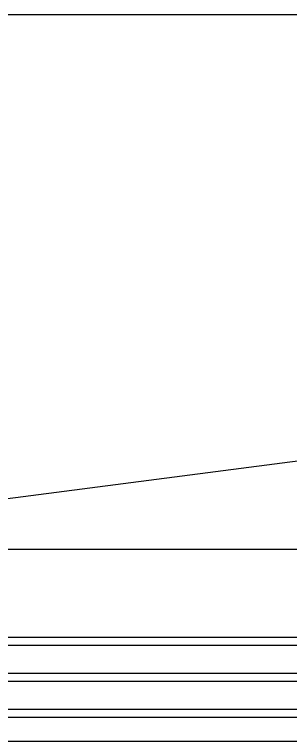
# Model space of a CAD drawing. Header units: centimetres. Extents: x 0.3 to 84.3, y 0.3 to 59.7.
# Drawn here: x 49.994 to 50.269, y 11.747 to 12.474 of the extents above; entities that cross this region are included whole.
import ezdxf

# ---------------------------------------------------------------- set-up
doc = ezdxf.new("R2010")
doc.units = ezdxf.units.CM
for name, pattern in [('AUSGEZOGEN', [0]), ('PUNKT', [6.35, 0, -6.35]), ('VERDECKT', [9.525, 6.35, -3.175])]:
    doc.linetypes.add(name, pattern=pattern)
for name, color, linetype, lineweight in [('Fenster', 7, 'AUSGEZOGEN', 35), ('Oeffnungsrichtung Fenster', 7, 'AUSGEZOGEN', 25), ('Vorhangbrett', 7, 'AUSGEZOGEN', 25), ('Werkplan- Ausfuehrungsmasse', 7, 'AUSGEZOGEN', 25)]:
    doc.layers.add(name, color=color, linetype=linetype, lineweight=lineweight)

msp = doc.modelspace()

# ---------------------------------------------------------------- linework, layer by layer
at = {"layer": 'Fenster', "color": 7, "linetype": 'AUSGEZOGEN', "lineweight": 25}
for p, q in [((52.529, 11.9386), (49.724, 11.9386)), ((52.55697, 11.85059), (49.69603, 11.85059)), ((52.55697, 11.84259), (49.69603, 11.84259)), ((52.55697, 11.81459), (49.69603, 11.81459)), ((52.55697, 11.80659), (49.69603, 11.80659)), ((52.55697, 11.77859), (49.69603, 11.77859)), ((52.55697, 11.77059), (49.69603, 11.77059)), ((52.53337, 11.7466), (49.71962, 11.7466))]:
    msp.add_line(p, q, dxfattribs=at)
at = {"layer": 'Oeffnungsrichtung Fenster', "color": 7, "linetype": 'VERDECKT', "lineweight": 25}
msp.add_line((49.596, 11.9386), (52.63119, 12.33523), dxfattribs=at)
at = {"layer": 'Vorhangbrett', "color": 191, "linetype": 'PUNKT', "lineweight": 25, "true_color": 0xbe96ea}
msp.add_line((47.96, 12.234), (62.21, 12.234), dxfattribs=at)
at = {"layer": 'Werkplan- Ausfuehrungsmasse', "color": 7, "linetype": 'AUSGEZOGEN', "lineweight": 25}
msp.add_line((49.44, 12.474), (55.97, 12.474), dxfattribs=at)

doc.saveas('drawing.dxf')
